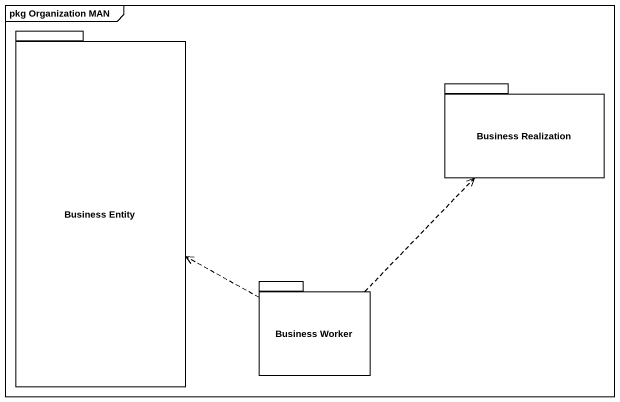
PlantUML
@startuml
mainframe pkg Organization MAN
package "Business Entity" as Business_Entity {
}
package "Business Realization" as Business_Realization {
}
package "Business Worker" as Business_Worker {
}
Business_Worker .left.> Business_Entity
Business_Worker .up.> Business_Realization
@enduml
